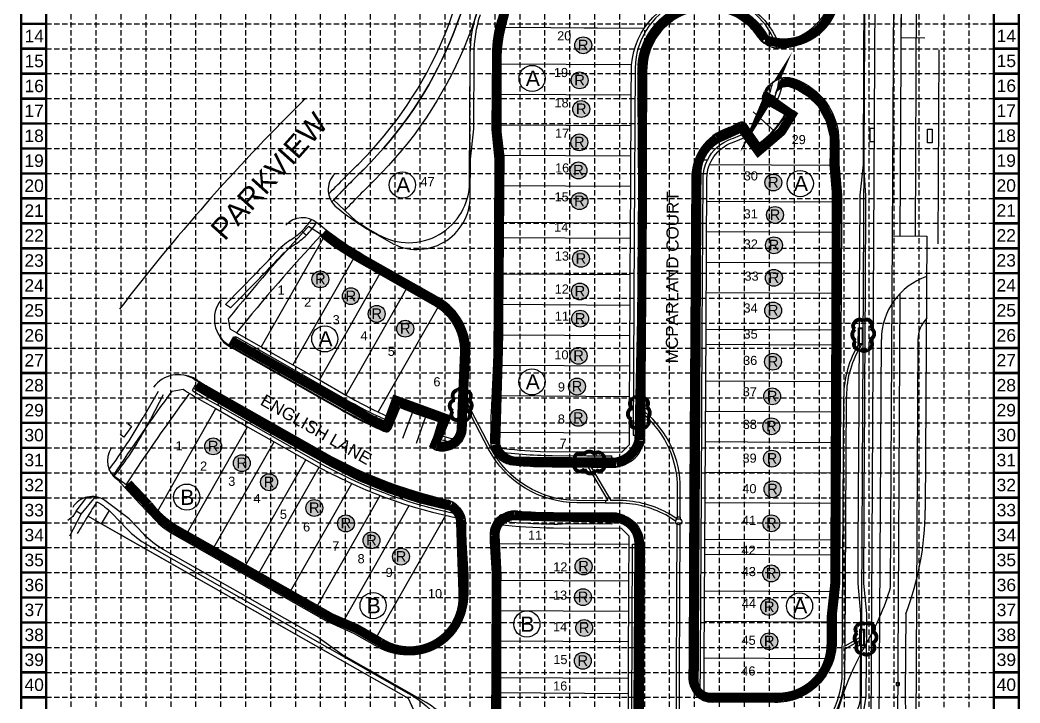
# Model space of a CAD drawing. Header units: inches. Extents: x 2538379 to 2539036, y 7098904 to 7099955.
# Drawn here: x 2538379 to 2539036, y 7099278 to 7099727 of the extents above; entities that cross this region are included whole.
import ezdxf
from ezdxf.enums import TextEntityAlignment as Align

# ---------------------------------------------------------------- set-up
doc = ezdxf.new("R2010")
doc.units = ezdxf.units.IN
doc.header["$MEASUREMENT"] = 0
doc.linetypes.add('DASHED', pattern=[0.75, 0.5, -0.25])
doc.linetypes.add('HIDDEN2', pattern=[0.1875, 0.125, -0.0625])
for name, color, linetype in [('1 BLOCK NUMBER', 7, 'Continuous'), ('1 RYLAND LOT', 7, 'Continuous'), ('86102-1570', 7, 'HIDDEN2'), ('90001-3965', 7, 'HIDDEN2'), ('ADJ-LINES', 7, 'Continuous'), ('ALLEY PAVING', 7, 'Continuous'), ('BASE', 7, 'Continuous'), ('EROSION BLANKETS', 84, 'Continuous'), ('EX-INLET', 7, 'Continuous'), ('EX-SIDEWALK', 7, 'Continuous'), ('Face of Curb', 7, 'Continuous'), ('FENCE_MASONRY', 7, 'FENCELINE2'), ('GRID', 254, 'DASHED'), ('LEGEND', 7, 'Continuous'), ('LOT_LINES', 7, 'Continuous'), ('LOT_NUM', 7, 'Continuous'), ('PARKING', 7, 'Continuous'), ('PAV', 7, 'Continuous'), ('ROW', 7, 'Continuous'), ('SDWLK', 7, 'Continuous'), ('SIDEWALK', 7, 'Continuous'), ('STREET-NAMES', 7, 'Continuous'), ('TXT-ROW', 7, 'Continuous'), ('UT-ST-INLET', 5, 'Continuous'), ('UT-ST-INLET-SHADE', 5, 'Continuous'), ('UT-ST-LINE', 5, 'Continuous'), ('UT-ST-MH', 5, 'Continuous')]:
    doc.layers.add(name, color=color, linetype=linetype)
doc.styles.add('ryland', font='ARIAL.TTF', dxfattribs={"height": 25})
doc.styles.get("Standard").update_dxf_attribs({"font": 'ARIAL.TTF'})
doc.linetypes.add('FENCELINE2', pattern='A,0.25,-0.1,[132,ltypeshp.shx,S=0.1,R=0,X=-0.1,Y=0],-0.1,1', length=1.45)

# ---------------------------------------------------------------- blocks, each defined once
blk = doc.blocks.new('RYLAND')
h = blk.add_hatch(color=81)
h.paths.add_polyline_path([(1.16, -1.05, 1), (-1.41, -1.05, 1)])
h.paths.add_polyline_path([(-1.35, -2.23), (1.1, -2.23), (1.1, 0.21), (-1.35, 0.21)], flags=25)
at = {"color": 5}
blk.add_circle((-0.12, -1.05), 1.29, dxfattribs=at)
at = {"layer": 'BASE', "color": 5, "style": 'ryland'}
blk.add_text('R', height=1.62, dxfattribs=at).set_placement((-0.12, -1.82), align=Align.CENTER)
blk = doc.blocks.new('A$C025F2A01')
at = {"layer": '1 RYLAND LOT', "color": 7, "xscale": 4.298605119809508, "yscale": 4.298605117946863, "zscale": 4.29860511929049}
blk.add_blockref('RYLAND', (6.05, 10.03), dxfattribs=at)

msp = doc.modelspace()

# ---------------------------------------------------------------- hatches: boundary and pattern name
at = {"layer": 'UT-ST-INLET-SHADE', "linetype": 'Continuous'}
h = msp.add_hatch(color=256, dxfattribs=at)
h.paths.add_polyline_path([(2538933.18, 7099524.94), (2538933.11, 7099513.94), (2538930.11, 7099513.96), (2538930.18, 7099524.96)])
h.paths.add_polyline_path([(2538932.67, 7099524.44), (2538932.62, 7099514.44), (2538930.62, 7099514.45), (2538930.68, 7099524.45)], flags=16)
h = msp.add_hatch(color=256, dxfattribs=at)
h.paths.add_polyline_path([(2538673.71, 7099478.57), (2538673.27, 7099469.58), (2538670.28, 7099469.73), (2538670.72, 7099478.72)])
h.paths.add_polyline_path([(2538673.18, 7099478.1), (2538672.8, 7099470.11), (2538670.8, 7099470.2), (2538671.19, 7099478.2)], flags=16)
h = msp.add_hatch(color=256, dxfattribs=at)
h.paths.add_polyline_path([(2538789.85, 7099474.59), (2538789.78, 7099463.59), (2538786.78, 7099463.6), (2538786.85, 7099474.6)])
h.paths.add_polyline_path([(2538789.33, 7099474.09), (2538789.28, 7099464.09), (2538787.28, 7099464.1), (2538787.34, 7099474.1)], flags=16)
h = msp.add_hatch(color=256, dxfattribs=at)
h.paths.add_polyline_path([(2538747.79, 7099433.42), (2538758.79, 7099433.36), (2538758.81, 7099436.36), (2538747.81, 7099436.42)])
h.paths.add_polyline_path([(2538748.3, 7099433.92), (2538758.3, 7099433.87), (2538758.31, 7099435.86), (2538748.31, 7099435.92)], flags=16)
h = msp.add_hatch(color=256, dxfattribs=at)
h.paths.add_polyline_path([(2538934.05, 7099315.94), (2538934.11, 7099326.94), (2538931.11, 7099326.95), (2538931.05, 7099315.95)])
h.paths.add_polyline_path([(2538933.56, 7099316.44), (2538933.61, 7099326.44), (2538931.61, 7099326.45), (2538931.56, 7099316.45)], flags=16)

# ---------------------------------------------------------------- linework, layer by layer
at = {"layer": '1 BLOCK NUMBER', "linetype": 'Continuous'}
for centre in [(2538715.76, 7099688.74), (2538630.52, 7099618.78), (2538891.99, 7099619.68), (2538579.51, 7099517.65), (2538715.69, 7099489.4), (2538488.76, 7099413.69), (2538611.29, 7099342.43), (2538891.53, 7099342.18), (2538712.33, 7099330.28)]:
    msp.add_circle(centre, 8.61, dxfattribs=at)
at = {"layer": '86102-1570', "linetype": 'Continuous'}
for p, q in [((2538952.64, 7099585.28), (2538954.13, 7099860.94)), ((2538957.64, 7099585.32), (2538959.13, 7099860.91)), ((2538967.64, 7099585.2), (2538969.05, 7099845.86)), ((2538982.61, 7099580.05), (2538983.3, 7099707.55)), ((2538943.52, 7099190.42), (2538945.28, 7099517.22))]:
    msp.add_line(p, q, dxfattribs=at)
for radius, start in [(44, 108.9615), (20, 134.89816)]:
    msp.add_arc((2538989.28, 7099516.98), radius, start, 179.69139, dxfattribs=at)
at = {"layer": '90001-3965', "linetype": 'Continuous'}
for p, q in [((2538951.4, 7099354.24), (2538952.64, 7099585.28)), ((2538952.64, 7099585.28), (2538975.14, 7099585.16)), ((2538975.14, 7099585.16), (2538974.17, 7099405.17)), ((2538969.28, 7099517.09), (2538967.49, 7099184.85)), ((2538961.31, 7099337), (2538961.02, 7099283.9))]:
    msp.add_line(p, q, dxfattribs=at)
for centre, radius, start, end in [((2538781.68, 7099406.2), 192.5, 338.93097, 359.69139), ((2538781.67, 7099406.2), 177.5, 329.93699, 342.9769), ((2539101.89, 7099220.83), 192.5, 149.93187, 191.08447), ((2539256.02, 7099282.31), 295, 179.69139, 193.35692)]:
    msp.add_arc(centre, radius, start, end, dxfattribs=at)
at = {"layer": 'ADJ-LINES', "linetype": 'Continuous'}
msp.add_line((2538957.44, 7099547.36), (2538955.42, 7099172.39), dxfattribs=at)
for centre, radius, start, end in [((2538422.23, 7099813.82), 200, 314.69084, 316.39612), ((2539470.16, 7098754.53), 1290.05, 134.69119, 142.65032), ((2539470.16, 7098754.53), 1230.05, 148.28436, 148.90791)]:
    msp.add_arc(centre, radius, start, end, dxfattribs=at)
at = {"layer": 'ALLEY PAVING', "linetype": 'Continuous'}
for points in [[(2538877.71, 7099708.75, 0.413923), (2538917.88, 7099748.53), (2538918.1, 7099789.63, 0.414214), (2538878.32, 7099829.85), (2538859.82, 7099829.95), (2538839.83, 7099832.06), (2538786.38, 7099832.34), (2538766.37, 7099830.45), (2538748.11, 7099830.55, 0.395033), (2538708, 7099793.4, -0.016106), (2538706.09, 7099775.05), (2538700.65, 7099755.34, -0.025579), (2538693.23, 7099727.21, 0.07613), (2538689.64, 7099704.63), (2538689.38, 7099655.53), (2538691.27, 7099635.52), (2538690.73, 7099535.11), (2538690.6, 7099510.47, -0.010933), (2538690.35, 7099501.44), (2538688.77, 7099469.18, 0.010933), (2538688.54, 7099460.73), (2538688.48, 7099450.56)], [(2538934.3, 7099825.55), (2538933.62, 7099699.47), (2538933.26, 7099632.06), (2538931.15, 7099612.07), (2538931.12, 7099607.58), (2538930.8, 7099547.58), (2538930.67, 7099523.58), (2538930.62, 7099513.58), (2538930.49, 7099489.58), (2538930.38, 7099469.58), (2538930.27, 7099449.58), (2538930.06, 7099409.58), (2538929.93, 7099385.58), (2538929.87, 7099375.58), (2538929.77, 7099356.92), (2538931.67, 7099336.91), (2538931.64, 7099331.57), (2538931.37, 7099282.41, -0.414214), (2538911.26, 7099262.52)], [(2538586.02, 7099626.1, 0.442621), (2538587.36, 7099603.94, 0.02369), (2538601.95, 7099593.32, 0.016274), (2538612.52, 7099586.84), (2538622.84, 7099580.97, 0.573348), (2538675.14, 7099611.21), (2538675.27, 7099635.61), (2538677.38, 7099655.6), (2538677.64, 7099704.7, -0.07613), (2538681.79, 7099730.86, 0.023326)], [(2538887.79, 7099688.58, -0.322986), (2538917.34, 7099647.14), (2538917.26, 7099632.14), (2538919.15, 7099612.13), (2538919.12, 7099607.64), (2538918.8, 7099547.64), (2538918.67, 7099523.64), (2538918.62, 7099513.64), (2538918.49, 7099489.64), (2538918.38, 7099469.64), (2538918.27, 7099449.64), (2538918.06, 7099409.64), (2538917.93, 7099385.64), (2538917.87, 7099375.64), (2538917.77, 7099356.99), (2538915.67, 7099337), (2538915.64, 7099331.65), (2538915.57, 7099318.5, -0.414214), (2538875.35, 7099278.72), (2538834.28, 7099278.94)], [(2538672.53, 7099459.31), (2538672.54, 7099460.81, -0.010933), (2538672.79, 7099469.97), (2538674.65, 7099507.85, 0.282947), (2538654.47, 7099544.59), (2538604.61, 7099572.93, -0.015317), (2538593.81, 7099579.52, -0.028981), (2538574.57, 7099593.73, 0.399656), (2538553.94, 7099592.36)], [(2538439.11, 7099445.86, 0.413281), (2538443.42, 7099425.13), (2538457.73, 7099409.54), (2538469.2, 7099397.58, 0.072358), (2538479.2, 7099389.8), (2538580.34, 7099332.3), (2538598.72, 7099324.15), (2538613.96, 7099315.48, 0.573348), (2538673.73, 7099350.04), (2538673.79, 7099360.24, 0.015656), (2538673.72, 7099362.74), (2538672.53, 7099383.56, -0.015365), (2538672.19, 7099396.43)], [(2538778.74, 7099184.14), (2538742.07, 7099178.24), (2538704.58, 7099172.21, -0.388707), (2538682.02, 7099187.07), (2538667.08, 7099246.22), (2538665.22, 7099253.68, 0.205093), (2538646.18, 7099278.76), (2538590.81, 7099310.24), (2538574.41, 7099321.86), (2538473.27, 7099379.37, -0.072358), (2538460.54, 7099389.27), (2538450.88, 7099399.34), (2538434.97, 7099411.53, 0.42624), (2538413.83, 7099406.92)], [(2538775.91, 7099199.89), (2538735.45, 7099193.38, -0.463354), (2538689.1, 7099233.09), (2538689.47, 7099300.7), (2538689.79, 7099360.15, 0.015656), (2538689.7, 7099363.66), (2538688.5, 7099384.48, -0.005453), (2538688.31, 7099388.69)]]:
    msp.add_lwpolyline(points, format="xyb", dxfattribs=at)
msp.add_lwpolyline([(2538888.54, 7099688.35), (2538889.91, 7099687.8)], dxfattribs=at)
at = {"layer": 'BASE', "const_width": 1.64}
for points in [[(2539035.59, 7098905.23), (2539035.59, 7099954.13), (2538380.02, 7099954.13), (2538380.02, 7098905.23)], [(2539019.2, 7098921.61), (2539019.2, 7099937.74), (2538396.41, 7099937.74), (2538396.41, 7098921.61)]]:
    msp.add_lwpolyline(points, close=True, dxfattribs=at)
for points in [[(2538396.41, 7099724.68), (2538380.02, 7099724.68)], [(2539035.59, 7099724.68), (2539019.2, 7099724.68)], [(2538396.41, 7099708.29), (2538380.02, 7099708.29)], [(2539035.59, 7099708.29), (2539019.2, 7099708.29)], [(2538396.41, 7099691.9), (2538380.02, 7099691.9)], [(2539035.59, 7099691.9), (2539019.2, 7099691.9)], [(2538396.41, 7099675.51), (2538380.02, 7099675.51)], [(2539035.59, 7099675.51), (2539019.2, 7099675.51)], [(2538396.41, 7099659.13), (2538380.02, 7099659.13)], [(2539035.59, 7099659.13), (2539019.2, 7099659.13)], [(2538396.41, 7099642.74), (2538380.02, 7099642.74)], [(2539035.59, 7099642.74), (2539019.2, 7099642.74)], [(2538396.41, 7099626.35), (2538380.02, 7099626.35)], [(2539035.59, 7099626.35), (2539019.2, 7099626.35)], [(2538396.41, 7099609.96), (2538380.02, 7099609.96)], [(2539035.59, 7099609.96), (2539019.2, 7099609.96)], [(2538396.41, 7099593.57), (2538380.02, 7099593.57)], [(2539035.59, 7099593.57), (2539019.2, 7099593.57)], [(2538396.41, 7099577.18), (2538380.02, 7099577.18)], [(2539035.59, 7099577.18), (2539019.2, 7099577.18)], [(2538396.41, 7099560.79), (2538380.02, 7099560.79)], [(2539035.59, 7099560.79), (2539019.2, 7099560.79)], [(2538396.41, 7099544.4), (2538380.02, 7099544.4)], [(2539035.59, 7099544.4), (2539019.2, 7099544.4)], [(2538396.41, 7099528.01), (2538380.02, 7099528.01)], [(2539035.59, 7099528.01), (2539019.2, 7099528.01)], [(2538396.41, 7099511.62), (2538380.02, 7099511.62)], [(2539035.59, 7099511.62), (2539019.2, 7099511.62)], [(2538396.41, 7099495.23), (2538380.02, 7099495.23)], [(2539035.59, 7099495.23), (2539019.2, 7099495.23)], [(2538396.41, 7099478.85), (2538380.02, 7099478.85)], [(2539035.59, 7099478.85), (2539019.2, 7099478.85)], [(2538396.41, 7099462.46), (2538380.02, 7099462.46)], [(2539035.59, 7099462.46), (2539019.2, 7099462.46)], [(2538396.41, 7099446.07), (2538380.02, 7099446.07)], [(2539035.59, 7099446.07), (2539019.2, 7099446.07)], [(2538396.41, 7099429.68), (2538380.02, 7099429.68)], [(2539035.59, 7099429.68), (2539019.2, 7099429.68)], [(2538396.41, 7099413.29), (2538380.02, 7099413.29)], [(2539035.59, 7099413.29), (2539019.2, 7099413.29)], [(2538396.41, 7099396.9), (2538380.02, 7099396.9)], [(2539035.59, 7099396.9), (2539019.2, 7099396.9)], [(2538396.41, 7099380.51), (2538380.02, 7099380.51)], [(2539035.59, 7099380.51), (2539019.2, 7099380.51)], [(2538396.41, 7099364.12), (2538380.02, 7099364.12)], [(2539035.59, 7099364.12), (2539019.2, 7099364.12)], [(2538396.41, 7099347.73), (2538380.02, 7099347.73)], [(2539035.59, 7099347.73), (2539019.2, 7099347.73)], [(2538396.41, 7099331.34), (2538380.02, 7099331.34)], [(2539035.59, 7099331.34), (2539019.2, 7099331.34)], [(2538396.41, 7099314.95), (2538380.02, 7099314.95)], [(2539035.59, 7099314.95), (2539019.2, 7099314.95)], [(2538396.41, 7099298.56), (2538380.02, 7099298.56)], [(2539035.59, 7099298.56), (2539019.2, 7099298.56)], [(2538396.41, 7099282.18), (2538380.02, 7099282.18)], [(2539035.59, 7099282.18), (2539019.2, 7099282.18)]]:
    msp.add_lwpolyline(points, dxfattribs=at)
at = {"layer": 'EROSION BLANKETS', "const_width": 6}
for points in [[(2538708.64, 7099772.63), (2538695.8, 7099724.27, 0.061293), (2538692.66, 7099701.53), (2538692.68, 7099654.04), (2538694.71, 7099637.01), (2538693.72, 7099513.57), (2538691.86, 7099448.26, 0.342296), (2538705.79, 7099437.22), (2538771.01, 7099436.7, 0.299624), (2538786, 7099451.15, 0.010446), (2538787.81, 7099696.66, -0.754513), (2538869, 7099714.32, 0.526961), (2538915.29, 7099746.33)], [(2538885.12, 7099665.84), (2538871.18, 7099675.81), (2538869.54, 7099673.19), (2538872.7, 7099680.7), (2538879.17, 7099685.6), (2538884.42, 7099686.3), (2538890.89, 7099683.85), (2538898.77, 7099678.95), (2538905.76, 7099672.31), (2538911.54, 7099661.64), (2538914.34, 7099650.63), (2538914.17, 7099631.5), (2538915.74, 7099612.96), (2538914.69, 7099356.72), (2538912.24, 7099334.16), (2538912.24, 7099316.85, -0.389091), (2538880.57, 7099282.32), (2538832.98, 7099282.14, -0.406011), (2538822.3, 7099292.46), (2538824.13, 7099626.34, -0.265405), (2538837.29, 7099649.09), (2538852.68, 7099656.08), (2538854.09, 7099655.96), (2538855.1, 7099653.86), (2538864.45, 7099640.87), (2538879.69, 7099653.86), (2538888.16, 7099667.54)], [(2538578.42, 7099587.22), (2538581.94, 7099584.16), (2538587.16, 7099580.22), (2538600.26, 7099571.86), (2538652.81, 7099541.88, -0.278054), (2538671.38, 7099508.66), (2538669.18, 7099458.41, -0.50461), (2538653.27, 7099447.71), (2538651.86, 7099448.34), (2538659.1, 7099465.33), (2538626.34, 7099477.29), (2538620.2, 7099460.45), (2538619.42, 7099460.45), (2538609.81, 7099464.86), (2538517.73, 7099516.71)], [(2538495.03, 7099487.15), (2538501.06, 7099483.47), (2538540.94, 7099460.32), (2538584.72, 7099436.14, 0.076718), (2538662.08, 7099407.77, -0.248837), (2538668.7, 7099398.56), (2538670.36, 7099349.04, -0.606334), (2538615.98, 7099318.33), (2538600.38, 7099327.3), (2538583.83, 7099334.39), (2538481.15, 7099392.54, -0.099194), (2538463.42, 7099408.61), (2538450.18, 7099422.55)], [(2538785.95, 7099381.94), (2538784.99, 7099227.75), (2538785.67, 7099214.43, -0.30016), (2538775.95, 7099202.88), (2538732.68, 7099195.91, -0.42767), (2538692.37, 7099231.34), (2538692.66, 7099363.9), (2538691.43, 7099388.78, -0.417843), (2538703.95, 7099401.45), (2538727.38, 7099400.72), (2538770, 7099399.9, -0.419306), (2538785.89, 7099382.57), (2538785.89, 7099381.84)]]:
    msp.add_lwpolyline(points, format="xyb", dxfattribs=at)
at = {"layer": 'EX-INLET', "linetype": 'Continuous'}
for p, q in [((2538937.68, 7099655.93), (2538937.63, 7099647.1)), ((2538940.62, 7099655.91), (2538937.68, 7099655.93)), ((2538940.62, 7099655.91), (2538940.57, 7099647.09)), ((2538975.61, 7099655.32), (2538978.7, 7099655.35)), ((2538975.61, 7099646.47), (2538975.61, 7099655.32)), ((2538978.7, 7099655.35), (2538978.59, 7099646.52)), ((2538940.57, 7099647.09), (2538937.63, 7099647.1)), ((2538940.57, 7099647.09), (2538937.86, 7099647.25)), ((2538978.59, 7099646.52), (2538975.61, 7099646.47)), ((2538449.99, 7099461.95), (2538452.55, 7099460.12)), ((2538452.55, 7099460.12), (2538447.49, 7099453.03)), ((2538447.49, 7099453.03), (2538445.07, 7099454.82)), ((2538955.07, 7099291.89), (2538957.07, 7099291.89)), ((2538955.07, 7099291.89), (2538955.07, 7099289.89)), ((2538957.07, 7099291.89), (2538957.07, 7099289.89)), ((2538955.07, 7099289.89), (2538957.07, 7099289.89))]:
    msp.add_line(p, q, dxfattribs=at)
at = {"layer": 'EX-SIDEWALK', "linetype": 'Continuous'}
for p, q in [((2538416.08, 7099404.46), (2538413.97, 7099401.01)), ((2538419.43, 7099402.51), (2538416.08, 7099404.46)), ((2538413.97, 7099401.01), (2538410.7, 7099398.28)), ((2538412.06, 7099388.24), (2538419.43, 7099402.51))]:
    msp.add_line(p, q, dxfattribs=at)
at = {"layer": 'Face of Curb', "linetype": 'Continuous'}
for p, q in [((2538881.89, 7099665), (2538868.74, 7099672.41)), ((2538856.33, 7099658.61), (2538865.09, 7099646.32)), ((2538518.18, 7099512), (2538590.73, 7099470.75)), ((2538623.12, 7099458.75), (2538628.92, 7099472.58)), ((2538654.31, 7099463.46), (2538649.92, 7099449.15)), ((2538696.3, 7099439.24), (2538695.41, 7099437.84)), ((2538698.94, 7099401.69), (2538698.35, 7099403.39)), ((2538729.89, 7099403.52), (2538768.19, 7099403.31)), ((2538789.34, 7099381.71), (2538788.75, 7099272.68))]:
    msp.add_line(p, q, dxfattribs=at)
for points in [[(2538864.71, 7099715.4, 0.07341), (2538857.05, 7099724.22, 0.645436), (2538791.01, 7099693.34), (2538790.43, 7099585.61), (2538789.72, 7099453.2)], [(2538851.66, 7099659.6, -0.052027), (2538844.14, 7099656.07, 0.317811), (2538820.64, 7099623.2), (2538820.09, 7099521.99), (2538819.53, 7099418.03), (2538818.93, 7099307.16), (2538818.86, 7099294.02)], [(2538503.36, 7099485.92), (2538573.98, 7099445.78, 0.074372), (2538660.68, 7099411.6, 0.074372)], [(2538703.1, 7099434.94, 0.015989), (2538721.28, 7099433.7), (2538728.99, 7099433.63), (2538754.68, 7099433.38), (2538768.35, 7099433.31)]]:
    msp.add_lwpolyline(points, format="xyb", dxfattribs=at)
for centre, radius, start, end in [((2538871.58, 7099719.21), 7.86, 209.05278, 246.2413), ((2538831.01, 7099693.85), 40, 334.996, 338.0509), ((2538849.56, 7099686.38), 20, 338.0509, 341.89127), ((2538876.01, 7099677.73), 7.83, 123.3468, 161.89127), ((2538870.43, 7099675.47), 3.5, 153.17247, 241.04143), ((2538853.47, 7099656.6), 3.5, 35.03567, 121.0811), ((2538831.38, 7099693.52), 58, 305.52961, 330.5475), ((2538522.72, 7099524.95), 13.51, 205.23308, 243.06577), ((2538609.62, 7099672.82), 185, 239.81352, 240.38056), ((2538485.27, 7099475.35), 18.4, 54.67234, 81.24499), ((2538609.62, 7099672.82), 215, 238.07023, 240.38056), ((2538731.59, 7099718.51), 285, 240.38056, 246.6233), ((2538731.75, 7099718.99), 267, 247.34859, 253.13934), ((2538619.9, 7099460.12), 3.5, 246.6233, 336.97959), ((2538653.27, 7099448.13), 3.5, 162.97031, 253.84648), ((2538777.74, 7099452.48), 12, 326.36402, 3.42034), ((2538731.59, 7099718.51), 285, 253.84648, 254.04965), ((2538656.53, 7099453.39), 9.48, 249.90387, 292.23159), ((2538703.89, 7099448.68), 13.76, 231.96928, 266.72913), ((2538768.23, 7099454.73), 21.42, 270.33587, 295.69472), ((2538656.15, 7099397.05), 15.23, 48.21127, 72.70205), ((2538704.52, 7099388.71), 15.92, 83.53942, 112.80287), ((2538731.59, 7099718.51), 315, 265.3975, 269.69139), ((2538768.08, 7099383.31), 20, 71.75337, 89.69139), ((2538767.65, 7099382.01), 21.37, 64.61698, 71.75337), ((2538763.55, 7099380.5), 25.93, 12.8441, 24.1266), ((2538769.34, 7099381.82), 20, 359.69139, 12.8441), ((2538831.27, 7099294.29), 12.4, 181.26194, 210.90983)]:
    msp.add_arc(centre, radius, start, end, dxfattribs=at)
at = {"layer": 'FENCE_MASONRY', "linetype": 'Continuous', "ltscale": 0.1}
msp.add_lwpolyline([(2538692.41, 7099847.35), (2538692.22, 7099812.36, -0.198917), (2538612.11, 7099621.87, 0.005695), (2538592.58, 7099602.1)], format="xyb", dxfattribs=at)
for points in [[(2538931.42, 7099198.12), (2538931.76, 7099261.91), (2538935.37, 7099282.39), (2538935.64, 7099331.55), (2538935.67, 7099337.09), (2538933.77, 7099357.1), (2538933.87, 7099375.56), (2538933.93, 7099385.56), (2538934.06, 7099409.56), (2538934.27, 7099449.56), (2538934.38, 7099469.56), (2538934.49, 7099489.56), (2538934.62, 7099513.56), (2538934.67, 7099523.56), (2538934.8, 7099547.55), (2538935.15, 7099611.85), (2538935.15, 7099611.85), (2538933.76, 7099632.05), (2538934.91, 7099846.04), (2538692.41, 7099847.35)], [(2538691.96, 7099156.01), (2538634.53, 7099281.36), (2538432.49, 7099396.22)]]:
    msp.add_lwpolyline(points, dxfattribs=at)
for start, end in [(137.03606, 141.04068), (143.40477, 146.84249), (147.79085, 148.26717)]:
    msp.add_arc((2539470.16, 7098754.53), 1220.05, start, end, dxfattribs=at)
at = {"layer": 'GRID', "color": 253, "linetype": 'DASHED', "ltscale": 7}
for p, q in [((2538412.95, 7098987.17), (2538412.86, 7099937.13)), ((2538429.41, 7098987.17), (2538429.21, 7099937.12)), ((2538445.75, 7098987.17), (2538445.6, 7099937.07)), ((2538462.23, 7098987.17), (2538461.97, 7099937.05)), ((2538478.47, 7098987.16), (2538478.4, 7099937.18)), ((2538494.76, 7098987.16), (2538494.81, 7099937.15)), ((2538511.27, 7098987.16), (2538511.18, 7099937.09)), ((2538527.72, 7098987.16), (2538527.55, 7099937.1)), ((2538543.97, 7098987.15), (2538543.98, 7099937.09)), ((2538560.41, 7098987.15), (2538560.39, 7099937.09)), ((2538576.7, 7098987.15), (2538576.73, 7099937.08)), ((2538593.09, 7098987.15), (2538593.19, 7099937.06)), ((2538609.47, 7098987.14), (2538609.47, 7099937.74)), ((2538625.86, 7098987.14), (2538625.86, 7099937.74)), ((2538642.25, 7098987.14), (2538642.25, 7099937.74)), ((2538658.64, 7098987.14), (2538658.64, 7099937.74)), ((2538675.03, 7098987.13), (2538675.03, 7099937.74)), ((2538691.42, 7098987.13), (2538691.42, 7099937.74)), ((2538707.81, 7098987.13), (2538707.81, 7099937.74)), ((2538724.2, 7098987.12), (2538724.2, 7099937.74)), ((2538740.59, 7098987.12), (2538740.59, 7099937.74)), ((2538756.97, 7098987.12), (2538756.97, 7099937.74)), ((2538773.36, 7098987.12), (2538773.36, 7099937.74)), ((2538789.75, 7098987.11), (2538789.75, 7099937.74)), ((2538806.14, 7098987.11), (2538806.14, 7099937.74)), ((2538822.53, 7098987.11), (2538822.53, 7099937.74)), ((2538838.92, 7098987.11), (2538838.92, 7099937.74)), ((2538855.39, 7098987.14), (2538855.31, 7099937.74)), ((2538871.76, 7098987.22), (2538871.7, 7099937.74)), ((2538888.13, 7098987.03), (2538888.09, 7099937.74)), ((2538904.67, 7098987.18), (2538904.55, 7099938.11)), ((2538920.97, 7098987.01), (2538920.94, 7099938.11)), ((2538937.38, 7098987.21), (2538937.33, 7099938.11)), ((2538953.8, 7098987.26), (2538953.72, 7099938.11)), ((2538970.15, 7098987.12), (2538970.11, 7099938.11)), ((2538986.58, 7098986.91), (2538986.49, 7099938.11)), ((2539002.98, 7098986.95), (2539002.88, 7099938.11)), ((2538396.41, 7099724.68), (2539019.2, 7099724.68)), ((2538396.41, 7099708.29), (2539019.2, 7099708.29)), ((2538396.41, 7099691.9), (2539019.2, 7099691.9)), ((2538396.41, 7099675.51), (2539019.2, 7099675.51)), ((2538396.41, 7099659.13), (2539019.2, 7099659.13)), ((2538396.41, 7099642.74), (2539019.2, 7099642.74)), ((2538396.41, 7099626.35), (2539019.2, 7099626.35)), ((2538396.41, 7099609.96), (2539019.2, 7099609.96)), ((2538396.41, 7099593.57), (2539019.2, 7099593.57)), ((2538396.41, 7099577.18), (2539019.2, 7099577.18)), ((2538396.41, 7099560.79), (2539019.2, 7099560.79)), ((2538396.41, 7099544.4), (2539019.2, 7099544.4)), ((2538396.41, 7099528.01), (2539019.2, 7099528.01)), ((2538396.41, 7099511.62), (2539019.2, 7099511.62)), ((2538396.41, 7099495.23), (2539019.2, 7099495.23)), ((2538396.41, 7099478.85), (2539019.2, 7099478.85)), ((2538396.41, 7099462.46), (2539019.2, 7099462.46)), ((2538396.41, 7099446.07), (2539019.2, 7099446.07)), ((2538396.41, 7099429.68), (2539019.2, 7099429.68)), ((2538396.41, 7099413.29), (2539019.2, 7099413.29)), ((2538396.41, 7099396.9), (2539019.2, 7099396.9)), ((2538396.41, 7099380.51), (2539019.2, 7099380.51)), ((2538396.41, 7099364.12), (2539019.2, 7099364.12)), ((2538396.41, 7099347.73), (2539019.2, 7099347.73)), ((2538396.41, 7099331.34), (2539019.2, 7099331.34)), ((2538396.41, 7099314.95), (2539019.2, 7099314.95)), ((2538396.41, 7099298.56), (2539019.2, 7099298.56)), ((2538396.41, 7099282.18), (2539019.2, 7099282.18))]:
    msp.add_line(p, q, dxfattribs=at)
at = {"layer": 'LEGEND', "color": 170, "ltscale": 100, "const_width": 2.54}
for points in [[(2538928.4, 7099516.5, 0.520567), (2538928.4, 7099516.5, 0.765195), (2538931.3, 7099510.74, 0.417879), (2538936.51, 7099510.71, 0.6649), (2538937.51, 7099517.28, 0.744833), (2538938.14, 7099524.7, 0.975642), (2538933.37, 7099529.31, 0.520567), (2538927.62, 7099528.16, 0.520567), (2538928, 7099523.95, 0.540264), (2538928.4, 7099516.5)], [(2538674.17, 7099477.45, 0.520567), (2538674.17, 7099477.45, 0.765195), (2538671.79, 7099483.43, 0.417879), (2538666.6, 7099483.92, 0.6649), (2538665.03, 7099477.46, 0.744833), (2538663.76, 7099470.13, 0.975642), (2538668.11, 7099465.11, 0.520567), (2538673.94, 7099465.76, 0.520567), (2538673.92, 7099469.99, 0.540264), (2538674.17, 7099477.45)], [(2538790.88, 7099472.9, 0.520567), (2538790.88, 7099472.9, 0.765195), (2538787.98, 7099478.66, 0.417879), (2538782.77, 7099478.69, 0.6649), (2538781.77, 7099472.12, 0.744833), (2538781.15, 7099464.7, 0.975642), (2538785.92, 7099460.09, 0.520567), (2538791.66, 7099461.24, 0.520567), (2538791.28, 7099465.45, 0.540264), (2538790.88, 7099472.9)], [(2538749.47, 7099441.38, 0.520567), (2538749.47, 7099441.38, 0.765195), (2538743.72, 7099438.48, 0.417879), (2538743.68, 7099433.27, 0.6649), (2538750.26, 7099432.27, 0.744833), (2538757.67, 7099431.65, 0.975642), (2538762.29, 7099436.42, 0.520567), (2538761.14, 7099442.17, 0.520567), (2538756.92, 7099441.78, 0.540264), (2538749.47, 7099441.38)], [(2538929.93, 7099317.04, 0.520567), (2538929.93, 7099317.04, 0.765195), (2538932.83, 7099311.29, 0.417879), (2538938.04, 7099311.26, 0.6649), (2538939.04, 7099317.83, 0.744833), (2538939.66, 7099325.24, 0.975642), (2538934.89, 7099329.86, 0.520567), (2538929.14, 7099328.71, 0.520567), (2538929.53, 7099324.5, 0.540264), (2538929.93, 7099317.04)]]:
    msp.add_lwpolyline(points, format="xyb", close=True, dxfattribs=at)
at = {"layer": 'LOT_LINES', "linetype": 'Continuous'}
for p, q in [((2538941.6, 7099856.01), (2538938.07, 7099199.51)), ((2538789.43, 7099721.62), (2538697.47, 7099722.11)), ((2538789.43, 7099721.62), (2538749.88, 7099721.83)), ((2538781.04, 7099697.66), (2538695.11, 7099698.12)), ((2538780.93, 7099677.66), (2538695, 7099678.12)), ((2538780.82, 7099657.66), (2538694.89, 7099658.13)), ((2538780.71, 7099637.66), (2538694.79, 7099638.13)), ((2538832.35, 7099632.11), (2538913.75, 7099631.67)), ((2538780.61, 7099617.66), (2538694.68, 7099618.13)), ((2538830.56, 7099608.12), (2538913.62, 7099607.67)), ((2538780.48, 7099593.66), (2538694.55, 7099594.13)), ((2538830.45, 7099588.12), (2538913.52, 7099587.67)), ((2538579.02, 7099584.98), (2538537.74, 7099512.38)), ((2538780.42, 7099583.66), (2538694.49, 7099584.13)), ((2538599.24, 7099572.01), (2538558.6, 7099500.52)), ((2538830.34, 7099568.12), (2538913.41, 7099567.67)), ((2538616.61, 7099562.09), (2538575.99, 7099490.64)), ((2538780.29, 7099559.66), (2538694.37, 7099560.13)), ((2538634, 7099552.2), (2538593.38, 7099480.75)), ((2538830.23, 7099548.12), (2538913.3, 7099547.67)), ((2538654.85, 7099540.32), (2538614.65, 7099469.61)), ((2538780.19, 7099539.66), (2538694.26, 7099540.13)), ((2538830.1, 7099524.12), (2538913.17, 7099523.67)), ((2538780.08, 7099519.66), (2538694.15, 7099520.13)), ((2538830.05, 7099514.12), (2538913.12, 7099513.67)), ((2538779.97, 7099499.66), (2538693.79, 7099500.13)), ((2538829.92, 7099490.12), (2538912.99, 7099489.67)), ((2538779.86, 7099479.67), (2538692.81, 7099480.13)), ((2538468.38, 7099402.28), (2538507.91, 7099471.82)), ((2538829.81, 7099470.12), (2538912.88, 7099469.67)), ((2538489.24, 7099390.42), (2538528.78, 7099459.96)), ((2538779.73, 7099455.67), (2538693.07, 7099456.13)), ((2538506.63, 7099380.53), (2538546.17, 7099450.08)), ((2538829.71, 7099450.12), (2538912.77, 7099449.67)), ((2538527.49, 7099368.67), (2538567.03, 7099438.22)), ((2538536.18, 7099363.73), (2538575.75, 7099433.31)), ((2538829.6, 7099430.12), (2538912.66, 7099429.67)), ((2538557.05, 7099351.87), (2538597.25, 7099422.58)), ((2538574.43, 7099341.98), (2538615.85, 7099414.82)), ((2538829.49, 7099410.12), (2538912.56, 7099409.67)), ((2538591.82, 7099332.1), (2538635.07, 7099408.17)), ((2538634.53, 7099281.36), (2538423.79, 7099401.17)), ((2538612.68, 7099320.24), (2538659.01, 7099401.72)), ((2538692.95, 7099383.22), (2538779.34, 7099382.75)), ((2538829.36, 7099386.12), (2538912.43, 7099385.67)), ((2538829.31, 7099376.12), (2538912.37, 7099375.67)), ((2538693.25, 7099359.21), (2538779.21, 7099358.75)), ((2538829.18, 7099352.12), (2538912.24, 7099351.67)), ((2538693.18, 7099339.21), (2538779.1, 7099338.75)), ((2538829.07, 7099332.12), (2538912.14, 7099331.67)), ((2538693.07, 7099319.21), (2538779, 7099318.75)), ((2538828.94, 7099308.12), (2538909.35, 7099307.69)), ((2538692.94, 7099295.22), (2538778.87, 7099294.75)), ((2538692.88, 7099285.22), (2538778.81, 7099284.75)), ((2538686.13, 7099168.74), (2538634.53, 7099281.36))]:
    msp.add_line(p, q, dxfattribs=at)
for centre, radius, start, end in [((2538422.23, 7099813.82), 260, 314.69084, 359.69194), ((2539470.16, 7098754.53), 1230.05, 134.69119, 136.00505), ((2539470.16, 7098754.53), 1230.05, 147.76454, 148.28436)]:
    msp.add_arc(centre, radius, start, end, dxfattribs=at)
at = {"layer": 'PARKING', "linetype": 'Continuous'}
for p, q in [((2538868.98, 7099672.84), (2538882.57, 7099665.2)), ((2538861.13, 7099666.78), (2538874.88, 7099654.41)), ((2538855.92, 7099658.32), (2538864.97, 7099645.62)), ((2538622.62, 7099458.96), (2538628.66, 7099473.23)), ((2538630.84, 7099452.45), (2538637.46, 7099469.72)), ((2538639.88, 7099449.2), (2538645.91, 7099466.69)), ((2538654.92, 7099463.8), (2538651.56, 7099452.8))]:
    msp.add_line(p, q, dxfattribs=at)
for centre, radius, start, end in [((2538831.38, 7099693.52), 58.5, 305.03567, 331.04143), ((2538731.75, 7099718.99), 266.5, 247.24155, 253.24314)]:
    msp.add_arc(centre, radius, start, end, dxfattribs=at)
at = {"layer": 'PAV', "linetype": 'Continuous'}
for p, q in [((2538790.51, 7099693.34), (2538789.93, 7099585.61)), ((2538789.93, 7099585.61), (2538789.22, 7099453.2)), ((2538518.43, 7099512.43), (2538590.98, 7099471.19)), ((2538651.56, 7099452.8), (2538650.39, 7099448.98))]:
    msp.add_line(p, q, dxfattribs=at)
for points in [[(2538865.13, 7099715.67, 0.063254), (2538867.56, 7099712.77, 0.188418), (2538877.71, 7099708.75)], [(2538851.92, 7099659.17, -0.052027), (2538844.31, 7099655.6, 0.317811), (2538821.14, 7099623.2), (2538820.59, 7099521.99), (2538820.03, 7099418.03), (2538819.43, 7099307.15), (2538819.36, 7099294.02)], [(2538503.11, 7099485.48), (2538573.73, 7099445.34, 0.07437), (2538660.57, 7099411.11)], [(2538701.92, 7099435.56, 0.017075), (2538721.29, 7099434.2), (2538729, 7099434.13), (2538754.69, 7099433.88), (2538769.62, 7099433.8)], [(2538788.49, 7099215.69, -0.017854), (2538788.02, 7099231.07), (2538788.25, 7099272.68), (2538788.84, 7099383.2)]]:
    msp.add_lwpolyline(points, format="xyb", dxfattribs=at)
at = {"layer": 'PAV', "linetype": 'Continuous', "flags": 128}
msp.add_lwpolyline([(2538688.31, 7099388.69, -0.45015), (2538704.58, 7099404.17, 0.020081), (2538729.89, 7099403.02), (2538769.45, 7099402.8, -0.414214), (2538788.84, 7099383.2)], format="xyb", dxfattribs=at)
at = {"layer": 'PAV', "linetype": 'Continuous'}
for centre, radius, start, end in [((2538831.01, 7099693.85), 40.5, 49.38313, 180.73527), ((2538831.01, 7099693.85), 40.5, 32.58897, 49.38313), ((2538882.98, 7099674.37), 15, 71.29038, 159.44792), ((2538831.01, 7099693.85), 40.5, 334.996, 339.44792), ((2538870.43, 7099675.47), 3, 154.996, 241.04143), ((2538853.47, 7099656.6), 3, 35.03567, 121.0811), ((2538526.91, 7099530.63), 20, 140.65776, 239.81352), ((2538609.62, 7099672.82), 184.5, 239.81352, 240.38056), ((2538483.21, 7099474.13), 20, 57.53485, 144.12647), ((2538609.62, 7099672.82), 215.5, 237.53485, 240.38056), ((2538731.59, 7099718.51), 284.5, 240.38056, 246.61602), ((2538619.86, 7099460.13), 3, 246.61602, 337.09304), ((2538657.53, 7099459.39), 15, 254.04965, 359.69139), ((2538653.27, 7099448.13), 3, 163.03934, 253.84647), ((2538703.48, 7099450.48), 15, 179.69139, 264.01355), ((2538769.72, 7099453.3), 19.5, 269.69139, 359.69139), ((2538731.59, 7099718.51), 284.5, 253.84647, 254.04965), ((2538657.19, 7099396.5), 15, 359.75795, 76.99074), ((2538834.36, 7099293.94), 15, 179.69139, 269.69139)]:
    msp.add_arc(centre, radius, start, end, dxfattribs=at)
at = {"layer": 'ROW', "linetype": 'Continuous'}
for points in [[(2538585.26, 7099608.91), (2538599.9, 7099595.29, 0.029439), (2538614.92, 7099586.05, 0.573348), (2538674.69, 7099620.61), (2538675.14, 7099704.71, -0.07613), (2538679.41, 7099731.62, 0.076132), (2538692.22, 7099812.36), (2538692.41, 7099847.35), (2538934.91, 7099846.04), (2538931.76, 7099261.91), (2538848.69, 7099262.36), (2538828.68, 7099260.47), (2538828.52, 7099230.85, 0.060662), (2538833.41, 7099188.82), (2538852.08, 7099178.48)], [(2538711.27, 7099790.28, -0.05708), (2538698.46, 7099725.54, 0.012739), (2538697.47, 7099722.11, 0.063329), (2538695.14, 7099704.6), (2538695.11, 7099698.12), (2538695, 7099678.12), (2538694.89, 7099658.13), (2538694.79, 7099638.13), (2538694.68, 7099618.13), (2538694.55, 7099594.13), (2538694.49, 7099584.13), (2538694.37, 7099560.13), (2538694.26, 7099540.13), (2538694.15, 7099520.13), (2538694.1, 7099510.45, -0.010936), (2538693.85, 7099501.26), (2538693.79, 7099500.13), (2538692.81, 7099480.13), (2538692.14, 7099466.58), (2538693.07, 7099456.13), (2538693.96, 7099446.1, 0.024915), (2538721.38, 7099443.7), (2538754.74, 7099443.38), (2538774.67, 7099443.28), (2538779.69, 7099448.25), (2538779.73, 7099455.67), (2538779.86, 7099479.67), (2538779.97, 7099499.66), (2538780.08, 7099519.66), (2538780.19, 7099539.66), (2538780.29, 7099559.66), (2538780.45, 7099587.66), (2538780.61, 7099617.66), (2538780.71, 7099637.66), (2538780.82, 7099657.66), (2538780.93, 7099677.66), (2538781.02, 7099694.99)], [(2538781.01, 7099693.26, -0.836974), (2538877.7, 7099711.75), (2538886.86, 7099714.75, 0.322708), (2538914.4, 7099752.55)], [(2538874.76, 7099669.65, 0.095901), (2538880.63, 7099687.72), (2538888.62, 7099684.55, -0.308707), (2538913.84, 7099647.16), (2538913.75, 7099631.67), (2538913.62, 7099607.67), (2538913.3, 7099547.67), (2538913.17, 7099523.67), (2538913.12, 7099513.67), (2538912.99, 7099489.67), (2538912.88, 7099469.67), (2538912.77, 7099449.67), (2538912.56, 7099409.67), (2538912.43, 7099385.67), (2538912.37, 7099375.67), (2538912.24, 7099351.67), (2538912.14, 7099331.67), (2538912.08, 7099322.02, -0.414214), (2538871.87, 7099282.23), (2538848.8, 7099282.36), (2538828.81, 7099284.47), (2538828.93, 7099307.1), (2538830.11, 7099524.6), (2538830.64, 7099623.15, -0.317811), (2538847.43, 7099646.63, 0.069346), (2538859.72, 7099652.92)], [(2538652.29, 7099455.19, 0.016643), (2538669.98, 7099450.5), (2538672.31, 7099470.5), (2538673.97, 7099504.21, 0.274615), (2538654.85, 7099540.32, 0.007731), (2538653.79, 7099540.95), (2538634, 7099552.2), (2538616.61, 7099562.09), (2538602.88, 7099569.89, -0.023862), (2538585.96, 7099580.61), (2538579.02, 7099584.98), (2538568.73, 7099591.46, 0.016324), (2538516.05, 7099530.86), (2538517.11, 7099524.28, 0.01001), (2538523.13, 7099520.69), (2538537.74, 7099512.38), (2538558.6, 7099500.52), (2538575.99, 7099490.64), (2538593.38, 7099480.75), (2538595.67, 7099479.45, 0.029894), (2538625.15, 7099464.95)], [(2538429.7, 7099410.63, -0.077222), (2538439.83, 7099402.9), (2538449.44, 7099392.9, 0.072358), (2538463.07, 7099382.29), (2538634.6, 7099284.77, -0.204414), (2538667.87, 7099241.05), (2538686.13, 7099168.74), (2538763.42, 7099181.17), (2538783.6, 7099182.39, 0.009948), (2538785.66, 7099173.68), (2538775.7, 7099154.37)], [(2538692.76, 7099261.22), (2538692.88, 7099285.22), (2538692.94, 7099295.22), (2538693.07, 7099319.21), (2538693.18, 7099339.21), (2538693.26, 7099355.42, 0.004519), (2538693.25, 7099359.21, 0.011136), (2538692.92, 7099368.56), (2538692.51, 7099375.73), (2538692.95, 7099383.22), (2538693.69, 7099395.73, 0.027881), (2538729.84, 7099393.52)]]:
    msp.add_lwpolyline(points, format="xyb", dxfattribs=at)
at = {"layer": 'ROW', "linetype": 'Continuous', "flags": 128}
msp.add_lwpolyline([(2538479.27, 7099483.33), (2538486.39, 7099484.57, 0.01566), (2538498.42, 7099477.23), (2538507.91, 7099471.82), (2538528.78, 7099459.96), (2538546.17, 7099450.08), (2538570.96, 7099435.98, 0.081525), (2538669.71, 7099399.46), (2538672.31, 7099378.64), (2538672.95, 7099367.42, -0.015656), (2538673.26, 7099355.53), (2538673.26, 7099354.34, -0.573348), (2538613.49, 7099319.78), (2538612.68, 7099320.24), (2538591.82, 7099332.1), (2538574.43, 7099341.98), (2538557.05, 7099351.87), (2538536.18, 7099363.73), (2538527.49, 7099368.67), (2538506.63, 7099380.53), (2538489.24, 7099390.42), (2538468.29, 7099402.14), (2538454.26, 7099416.75, 0.05605), (2538443.7, 7099425.55, -0.064953), (2538440.85, 7099428, -0.013694), (2538479.27, 7099483.33)], format="xyb", dxfattribs=at)
at = {"layer": 'ROW', "linetype": 'Continuous'}
msp.add_lwpolyline([(2538729.84, 7099393.52), (2538774.4, 7099393.28), (2538779.37, 7099388.25), (2538779.34, 7099382.75), (2538779.21, 7099358.75), (2538779.1, 7099338.75), (2538779, 7099318.75), (2538778.87, 7099294.75), (2538778.81, 7099284.75), (2538778.68, 7099260.75)], dxfattribs=at)
at = {"layer": 'SDWLK', "linetype": 'Continuous'}
for p, q in [((2538783.53, 7099695.52), (2538782.93, 7099585.65)), ((2538786.93, 7099585.63), (2538787.53, 7099695.51)), ((2538873.84, 7099686.27), (2538878.22, 7099688.6)), ((2538871.64, 7099678.32), (2538875.41, 7099676.96)), ((2538830.93, 7099635.1), (2538826.56, 7099635.12)), ((2538564.39, 7099588.46), (2538567.45, 7099585.81)), ((2538782.93, 7099585.65), (2538782.23, 7099454.48)), ((2538786.23, 7099454.46), (2538786.93, 7099585.63)), ((2538514.25, 7099540.31), (2538533.93, 7099560.42)), ((2538536.76, 7099557.6), (2538517.52, 7099538)), ((2538517.52, 7099538), (2538514.25, 7099540.31)), ((2538520.57, 7099519.28), (2538518.56, 7099515.82)), ((2538519.91, 7099515.04), (2538534.53, 7099506.73)), ((2538536.5, 7099510.21), (2538521.89, 7099518.52)), ((2538536.5, 7099510.21), (2538534.53, 7099506.73)), ((2538594.44, 7099477.27), (2538536.5, 7099510.21)), ((2538534.53, 7099506.73), (2538592.46, 7099473.8)), ((2538470.1, 7099483.14), (2538460.07, 7099466.05)), ((2538473.35, 7099480.81), (2538465.12, 7099465.27)), ((2538509.15, 7099474), (2538511.13, 7099477.48)), ((2538613.59, 7099467.35), (2538611.89, 7099463.73)), ((2538782.23, 7099454.48), (2538786.23, 7099454.46)), ((2538663.11, 7099445.47), (2538667.79, 7099448.45)), ((2538693.1, 7099439.66), (2538689.88, 7099444.17)), ((2538768.05, 7099436.81), (2538768.07, 7099440.81)), ((2538440.91, 7099427.2), (2538437.82, 7099431.88)), ((2538416.08, 7099404.46), (2538423.19, 7099413.68)), ((2538419.43, 7099402.51), (2538428.85, 7099413.91)), ((2538423.19, 7099413.68), (2538428.85, 7099413.91)), ((2538419.43, 7099402.51), (2538416.08, 7099404.46)), ((2538668.53, 7099406.32), (2538667.73, 7099402.4)), ((2538671.25, 7099401.71), (2538668.53, 7099406.32))]:
    msp.add_line(p, q, dxfattribs=at)
for points in [[(2538582.03, 7099612.77, -0.005625), (2538601.56, 7099632.53, 0.19893), (2538677.22, 7099812.44)], [(2538682.22, 7099812.42, -0.198925), (2538605.08, 7099628.98, 0.006086), (2538584.05, 7099607.66)], [(2538871.64, 7099678.32, 0.0475), (2538873.84, 7099686.27)], [(2538875.41, 7099676.96, 0.063233), (2538878.22, 7099688.6)], [(2538869.07, 7099672.79, 0.035087), (2538871.64, 7099678.32, 0.035087)], [(2538872.56, 7099670.83, 0.035643), (2538875.41, 7099676.96, 0.035487)], [(2538830.93, 7099635.1, -0.197866), (2538846.61, 7099648.99, 0.069346), (2538858.28, 7099654.96), (2538855.98, 7099658.24, -0.069346), (2538845.29, 7099652.77, 0.21361), (2538826.56, 7099635.12, 0.21361)], [(2538564.39, 7099588.46, 0.049661), (2538570.77, 7099596.03)], [(2538567.45, 7099585.81, 0.053316), (2538574.17, 7099594.05)], [(2538511.13, 7099477.48), (2538501.63, 7099482.88, -0.009615), (2538494.4, 7099487.17), (2538492.3, 7099483.77, 0.009615), (2538499.65, 7099479.4), (2538509.15, 7099474)], [(2538660.34, 7099408.08, -0.001507), (2538658.47, 7099408.52, -0.073211), (2538572.24, 7099442.74), (2538511.13, 7099477.48)], [(2538509.15, 7099474), (2538570.25, 7099439.27, 0.0732), (2538657.55, 7099404.63, 0.001568), (2538659.52, 7099404.17, 0.001354)], [(2538592.46, 7099473.8, 0.01944), (2538611.89, 7099463.73, 0.01881)], [(2538611.89, 7099463.73, 0.010435), (2538622.62, 7099458.96, 0.010435)], [(2538650.39, 7099448.98, 0.011721), (2538663.11, 7099445.47)], [(2538651.56, 7099452.8, 0.01514), (2538667.79, 7099448.45)], [(2538689.88, 7099444.17, 0.034145), (2538729.04, 7099440.97), (2538751.72, 7099440.9)], [(2538693.1, 7099439.66, 0.03052), (2538729.01, 7099436.96), (2538751.7, 7099436.9)], [(2538659.52, 7099404.17, 0.009294), (2538671.25, 7099401.71)], [(2538668.53, 7099406.32, -0.006572), (2538660.34, 7099408.08, -0.006572)], [(2538734.49, 7099400.03, -0.030645), (2538695.53, 7099402.06, 0.090039), (2538691.52, 7099398.51, 0.034157), (2538735.46, 7099396.04, 0.025673)]]:
    msp.add_lwpolyline(points, format="xyb", dxfattribs=at)
at = {"layer": 'SDWLK', "linetype": 'Continuous', "flags": 128}
for points in [[(2538826.56, 7099635.12, 0.097577), (2538824.14, 7099623.18), (2538823.59, 7099521.97), (2538823.03, 7099418.02), (2538822.44, 7099308.16)], [(2538826.44, 7099308.13), (2538827.03, 7099417.99), (2538827.59, 7099521.95), (2538828.14, 7099623.16, -0.112848), (2538830.93, 7099635.1)], [(2538781.4, 7099216.9, -0.002226), (2538781.3, 7099218.88, -0.013745), (2538781.02, 7099231.1), (2538781.25, 7099272.72), (2538781.84, 7099382.74), (2538785.84, 7099382.72), (2538785.25, 7099272.7), (2538785.02, 7099231.08, 0.013745), (2538785.29, 7099219.07, 0.002226), (2538785.4, 7099217.13, 0.001926)], [(2538822.44, 7099308.16), (2538822.43, 7099307.14), (2538822.32, 7099285, 0.091443), (2538826.3, 7099281.29), (2538826.43, 7099307.11), (2538826.44, 7099308.13)]]:
    msp.add_lwpolyline(points, format="xyb", dxfattribs=at)
at = {"layer": 'SDWLK', "linetype": 'Continuous'}
for points in [[(2538768.05, 7099436.81), (2538751.7, 7099436.9)], [(2538751.72, 7099440.9), (2538768.07, 7099440.81)], [(2538734.49, 7099400.03), (2538768.19, 7099399.81), (2538768.16, 7099395.81), (2538735.46, 7099396.04)]]:
    msp.add_lwpolyline(points, dxfattribs=at)
for centre, radius, start, end in [((2538831.11, 7099695.4), 47.5, 16.37282, 144.25916), ((2538831.11, 7099695.4), 43.5, 19.39589, 142.99479), ((2538831.03, 7099695.27), 47.5, 144.07214, 179.69139), ((2538831.03, 7099695.28), 43.5, 142.79936, 179.69139), ((2538529.54, 7099624.31), 50, 303.08598, 314.18809), ((2538584.13, 7099540.53), 50, 123.08598, 137.22987), ((2538532.27, 7099621.33), 50, 303.02147, 314.73175), ((2538159.14, 7099933.65), 528.93, 315.119, 317.22987), ((2538586.76, 7099537.48), 50, 123.02147, 137.18627), ((2538159.14, 7099933.65), 532.93, 315.119, 317.18627), ((2538609.62, 7099672.82), 181.5, 239.88827, 240.38056), ((2538609.62, 7099672.82), 177.5, 239.88827, 240.38056), ((2538731.59, 7099718.51), 277.5, 240.38056, 244.83528), ((2538185.13, 7099620.7), 315.44, 323.23187, 330.64409), ((2538258.69, 7099569.82), 231.4, 321.95193, 333.13904), ((2538731.59, 7099718.51), 277.5, 244.83528, 246.32335)]:
    msp.add_arc(centre, radius, start, end, dxfattribs=at)
at = {"layer": 'SIDEWALK', "linetype": 'Continuous'}
for p, q in [((2538854.41, 7099651.97), (2538863.63, 7099638.82)), ((2538428.85, 7099413.91), (2538423.19, 7099413.68))]:
    msp.add_line(p, q, dxfattribs=at)
msp.add_arc((2538831.38, 7099693.52), 63.5, 300.51952, 335.55758, dxfattribs=at)
at = {"layer": 'TXT-ROW', "linetype": 'Continuous'}
for p, q in [((2538958.34, 7099715.32), (2538959.13, 7099860.91)), ((2538973.95, 7099715.15), (2538958.34, 7099715.32))]:
    msp.add_line(p, q, dxfattribs=at)
at = {"layer": 'UT-ST-INLET', "linetype": 'Continuous'}
for points in [[(2538933.18, 7099524.94), (2538933.11, 7099513.94), (2538930.11, 7099513.96), (2538930.18, 7099524.96)], [(2538932.67, 7099524.44), (2538932.62, 7099514.44), (2538930.62, 7099514.45), (2538930.68, 7099524.45)], [(2538673.71, 7099478.57), (2538673.27, 7099469.58), (2538670.28, 7099469.73), (2538670.72, 7099478.72)], [(2538673.18, 7099478.1), (2538672.8, 7099470.11), (2538670.8, 7099470.2), (2538671.19, 7099478.2)], [(2538789.85, 7099474.59), (2538789.78, 7099463.59), (2538786.78, 7099463.61), (2538786.85, 7099474.61)], [(2538789.33, 7099474.09), (2538789.28, 7099464.09), (2538787.28, 7099464.11), (2538787.34, 7099474.11)], [(2538747.81, 7099436.42), (2538758.81, 7099436.36), (2538758.79, 7099433.36), (2538747.79, 7099433.42)], [(2538748.31, 7099435.92), (2538758.31, 7099435.86), (2538758.3, 7099433.87), (2538748.3, 7099433.92)], [(2538931.05, 7099315.95), (2538931.11, 7099326.95), (2538934.11, 7099326.94), (2538934.05, 7099315.94)], [(2538931.56, 7099316.45), (2538931.61, 7099326.45), (2538933.61, 7099326.44), (2538933.56, 7099316.44)]]:
    msp.add_lwpolyline(points, close=True, dxfattribs=at)
at = {"layer": 'UT-ST-LINE', "linetype": 'Continuous'}
for p, q in [((2538919.58, 7099298.52), (2538920.56, 7099479.87)), ((2538921.43, 7099315.95), (2538922.31, 7099479.86)), ((2538752.57, 7099433.4), (2538765.43, 7099411.45)), ((2538754.61, 7099433.38), (2538767.47, 7099411.44)), ((2538763.97, 7099411.46), (2538763.96, 7099409.71)), ((2538765.38, 7099411.45), (2538763.97, 7099411.46)), ((2538812.76, 7099400.55), (2538811.63, 7099400.56)), ((2538921.42, 7099313.94), (2538931.07, 7099319.44)), ((2538921.43, 7099315.95), (2538931.08, 7099321.45)), ((2538921.33, 7099298.51), (2538921.42, 7099313.94))]:
    msp.add_line(p, q, dxfattribs=at)
at = {"layer": 'UT-ST-LINE', "linetype": 'Continuous', "flags": 128}
for points in [[(2538763.97, 7099411.33), (2538745.14, 7099411.44, -0.277909), (2538688.53, 7099445.95), (2538673.06, 7099475.59)], [(2538763.96, 7099409.83), (2538745.13, 7099409.94, -0.277909), (2538687.2, 7099445.26), (2538672.92, 7099472.62)]]:
    msp.add_lwpolyline(points, format="xyb", dxfattribs=at)
at = {"layer": 'UT-ST-LINE', "linetype": 'Continuous'}
for points in [[(2538813.06, 7099400.55), (2538813.16, 7099419.14, 0.222154), (2538789.82, 7099469.8)], [(2538811.31, 7099400.56), (2538811.4, 7099418.15, -0.0001), (2538811.4, 7099418.15), (2538811.41, 7099419.15, 0.21611), (2538789.8, 7099467.5, 0.21611)], [(2538810.19, 7099397.74), (2538805.39, 7099400.91, 0.131559), (2538773.39, 7099409.66), (2538763.96, 7099409.71)], [(2538811.15, 7099399.2), (2538806.31, 7099402.39, 0.131744), (2538773.4, 7099411.41), (2538767.47, 7099411.44)], [(2538812.82, 7099229.63, -0.066941), (2538810.36, 7099247.67), (2538811.16, 7099395.76)], [(2538812.1, 7099232.46, -0.056214), (2538810.36, 7099247.67), (2538811.16, 7099395.76)], [(2538814.77, 7099230.09, -0.067231), (2538812.36, 7099247.67), (2538813.16, 7099395.75)], [(2538814.05, 7099232.91, -0.05618), (2538812.36, 7099247.67), (2538813.16, 7099395.75)]]:
    msp.add_lwpolyline(points, format="xyb", dxfattribs=at)
for points in [[(2538765.43, 7099411.45), (2538763.97, 7099411.46)], [(2538811.18, 7099399.22), (2538811.19, 7099400.56)], [(2538811.19, 7099400.37), (2538811.19, 7099400.56)], [(2538811.19, 7099400.56), (2538811.63, 7099400.56)], [(2538811.19, 7099400.37), (2538811.19, 7099400.56), (2538811.44, 7099400.56)], [(2538812.76, 7099400.55), (2538813.19, 7099400.55)], [(2538813.18, 7099399.21), (2538813.19, 7099400.55)], [(2538813.19, 7099400.37), (2538813.19, 7099400.55)]]:
    msp.add_lwpolyline(points, dxfattribs=at)
for centre, radius, start, end in [((2538986.43, 7099479.52), 65.88, 148.48098, 179.69156), ((2538986.43, 7099479.52), 64.12, 147.53128, 179.69156), ((2538860.46, 7099298.83), 59.13, 330.59298, 359.69139), ((2538860.46, 7099298.83), 60.88, 330.59298, 359.69139)]:
    msp.add_arc(centre, radius, start, end, dxfattribs=at)
at = {"layer": 'UT-ST-MH', "linetype": 'Continuous'}
msp.add_circle((2538812.17, 7099397.48), 2, dxfattribs=at)

# ---------------------------------------------------------------- block references
at = {"layer": '1 RYLAND LOT', "color": 7, "xscale": 4.298605119809508, "yscale": 4.298605117946863, "zscale": 4.29860511929049}
for p in [(2538749.88, 7099715.04), (2538747.51, 7099692.01), (2538748.58, 7099673.15), (2538747.32, 7099651.27), (2538746.78, 7099632.84), (2538874.82, 7099624.92), (2538747.42, 7099612.63), (2538875.91, 7099603.58), (2538875.23, 7099583.64), (2538748.38, 7099574.8), (2538875.19, 7099562.25), (2538747.72, 7099553.32), (2538597.15, 7099550.2), (2538874.69, 7099540.82), (2538614.15, 7099538.55), (2538747.85, 7099535.45), (2538632.91, 7099528.83), (2538746.83, 7099511.04), (2538874.57, 7099507.17), (2538745.77, 7099490.83), (2538874.04, 7099484.4), (2538746.66, 7099470.25), (2538873.52, 7099464.73), (2538506.66, 7099451.53), (2538873.93, 7099443.5), (2538525.52, 7099440.5), (2538543.41, 7099427.97), (2538874.26, 7099423.35), (2538573.13, 7099411.06), (2538593.93, 7099400.93), (2538873.52, 7099401), (2538610.71, 7099389.78), (2538630.12, 7099379.1), (2538750.11, 7099372.68), (2538873.4, 7099368.08), (2538749.74, 7099352.45), (2538872.14, 7099345.97), (2538750.48, 7099332.21), (2538872.14, 7099323.46), (2538749.58, 7099310.61)]:
    msp.add_blockref('RYLAND', p, dxfattribs=at)
at = {"layer": '1 RYLAND LOT'}
msp.add_blockref('A$C025F2A01', (2538571.07, 7099551.23), dxfattribs=at)

# ---------------------------------------------------------------- texts
at = {"layer": '1 BLOCK NUMBER', "linetype": 'Continuous'}
for s, p in [('A', (2538716.25, 7099688.79)), ('A', (2538631.01, 7099618.83)), ('A', (2538892.48, 7099619.73)), ('A', (2538580, 7099517.7)), ('A', (2538716.18, 7099489.45)), ('B', (2538489.11, 7099413.6)), ('B', (2538611.65, 7099342.34)), ('A', (2538892.02, 7099342.23)), ('B', (2538712.68, 7099330.19))]:
    msp.add_text(s, height=10, dxfattribs=at).set_placement(p, align=Align.MIDDLE)
at = {"layer": 'BASE'}
for s, p in [('14', (2538388.54, 7099716.6)), ('14', (2539027.43, 7099716.7)), ('15', (2538388.54, 7099700.21)), ('15', (2539027.43, 7099700.31)), ('16', (2538388.54, 7099683.82)), ('16', (2539027.43, 7099683.93)), ('17', (2538388.48, 7099667.48)), ('17', (2539027.37, 7099667.58)), ('18', (2538388.48, 7099651.09)), ('18', (2539027.37, 7099651.19)), ('19', (2538388.48, 7099634.7)), ('19', (2539027.37, 7099634.8)), ('20', (2538388.48, 7099618.31)), ('20', (2539027.37, 7099618.41)), ('21', (2538388.48, 7099601.92)), ('21', (2539027.37, 7099602.03)), ('22', (2538388.48, 7099585.54)), ('22', (2539027.37, 7099585.64)), ('23', (2539027.37, 7099569.25)), ('23', (2538388.48, 7099569.15)), ('24', (2538388.48, 7099552.76)), ('24', (2539027.37, 7099552.86)), ('25', (2538388.48, 7099536.37)), ('25', (2539027.4, 7099536.38)), ('26', (2538388.48, 7099519.98)), ('26', (2539027.4, 7099519.99)), ('27', (2538388.48, 7099503.59)), ('27', (2539027.4, 7099503.61)), ('28', (2538388.48, 7099487.2)), ('28', (2539027.4, 7099487.22)), ('29', (2538388.48, 7099470.81)), ('29', (2539027.4, 7099470.83)), ('30', (2538388.48, 7099454.42)), ('30', (2539027.4, 7099454.44)), ('31', (2538388.48, 7099438.03)), ('31', (2539027.4, 7099438.05)), ('32', (2538388.48, 7099421.64)), ('32', (2539027.4, 7099421.66)), ('33', (2538388.53, 7099405.14)), ('33', (2539027.45, 7099405.16)), ('34', (2538388.53, 7099388.76)), ('34', (2539027.45, 7099388.77)), ('35', (2538388.53, 7099372.37)), ('35', (2539027.45, 7099372.38)), ('36', (2538388.53, 7099355.98)), ('36', (2539027.45, 7099355.99)), ('37', (2538388.53, 7099339.59)), ('37', (2539027.45, 7099339.6)), ('38', (2538388.53, 7099323.2)), ('38', (2539027.45, 7099323.21)), ('39', (2538388.53, 7099306.81)), ('39', (2539027.45, 7099306.83)), ('40', (2538388.53, 7099290.42)), ('40', (2539027.45, 7099290.44))]:
    msp.add_text(s, height=8.195, dxfattribs=at).set_placement(p, align=Align.MIDDLE_CENTER)
at = {"layer": 'LOT_NUM', "linetype": 'Continuous'}
for s, p in [('20', (2538736.89, 7099716.74)), ('19', (2538734.75, 7099692.64)), ('18', (2538735.12, 7099672.71)), ('17', (2538735.46, 7099652.78)), ('29', (2538890.97, 7099648.58)), ('16', (2538735.47, 7099629.96)), ('30', (2538859.48, 7099624.74)), ('47', (2538647.02, 7099620.9)), ('15', (2538735.19, 7099610.96)), ('31', (2538859.43, 7099599.78)), ('14', (2538734.91, 7099591.01)), ('32', (2538859.48, 7099579.95)), ('13', (2538735.33, 7099572.06)), ('33', (2538859.97, 7099558.86)), ('1', (2538550.82, 7099549.72)), ('12', (2538735.27, 7099550.39)), ('2', (2538568.25, 7099541.79)), ('34', (2538859.34, 7099537.91)), ('11', (2538735.33, 7099532.62)), ('3', (2538587, 7099530.22)), ('4', (2538605.29, 7099519.67)), ('35', (2538859.34, 7099520.8)), ('5', (2538623.22, 7099509.48)), ('10', (2538735.04, 7099507.17)), ('36', (2538859.06, 7099503.49)), ('6', (2538653.23, 7099489.47)), ('9', (2538735.04, 7099486.05)), ('37', (2538858.83, 7099482.88)), ('8', (2538734.99, 7099464.96)), ('38', (2538858.83, 7099461.49)), ('1', (2538483.77, 7099447.38)), ('7', (2538736.14, 7099449.1)), ('39', (2538858.7, 7099439.29)), ('2', (2538499.86, 7099434.07)), ('3', (2538518.36, 7099424.07)), ('40', (2538858.57, 7099419.25)), ('4', (2538535.01, 7099412.76)), ('5', (2538552.32, 7099402.43)), ('6', (2538567.57, 7099394.12)), ('41', (2538858.33, 7099398.43)), ('11', (2538717.74, 7099388.65)), ('7', (2538586.71, 7099381.59)), ('8', (2538603.37, 7099373.23)), ('42', (2538858.05, 7099378.79)), ('12', (2538734.29, 7099367.83)), ('9', (2538621.83, 7099364.2)), ('43', (2538858.22, 7099364.79)), ('10', (2538651.97, 7099350.32)), ('13', (2538734.13, 7099349.28)), ('44', (2538858.25, 7099343.88)), ('14', (2538734.14, 7099328.43)), ('45', (2538858.05, 7099319.66)), ('15', (2538734.35, 7099306.98)), ('46', (2538857.93, 7099299.49)), ('16', (2538734.23, 7099289.64))]:
    msp.add_text(s, height=6, dxfattribs=at).set_placement(p, align=Align.MIDDLE_CENTER)
at = {"layer": 'STREET-NAMES', "linetype": 'Continuous'}
for s, rotation, p in [('MCPARLAND COURT', 89.69139, (2538811.58, 7099501.59)), ('ENGLISH LANE', 330.38056, (2538536.49, 7099474.75))]:
    msp.add_text(s, height=8, rotation=rotation, dxfattribs=at).set_placement(p)
at = {"layer": 'TXT-ROW', "linetype": 'Continuous'}
msp.add_text('PARKVIEW', height=14, rotation=48.16299, dxfattribs=at).set_placement((2538513.7, 7099581.46))

doc.saveas('drawing.dxf')
